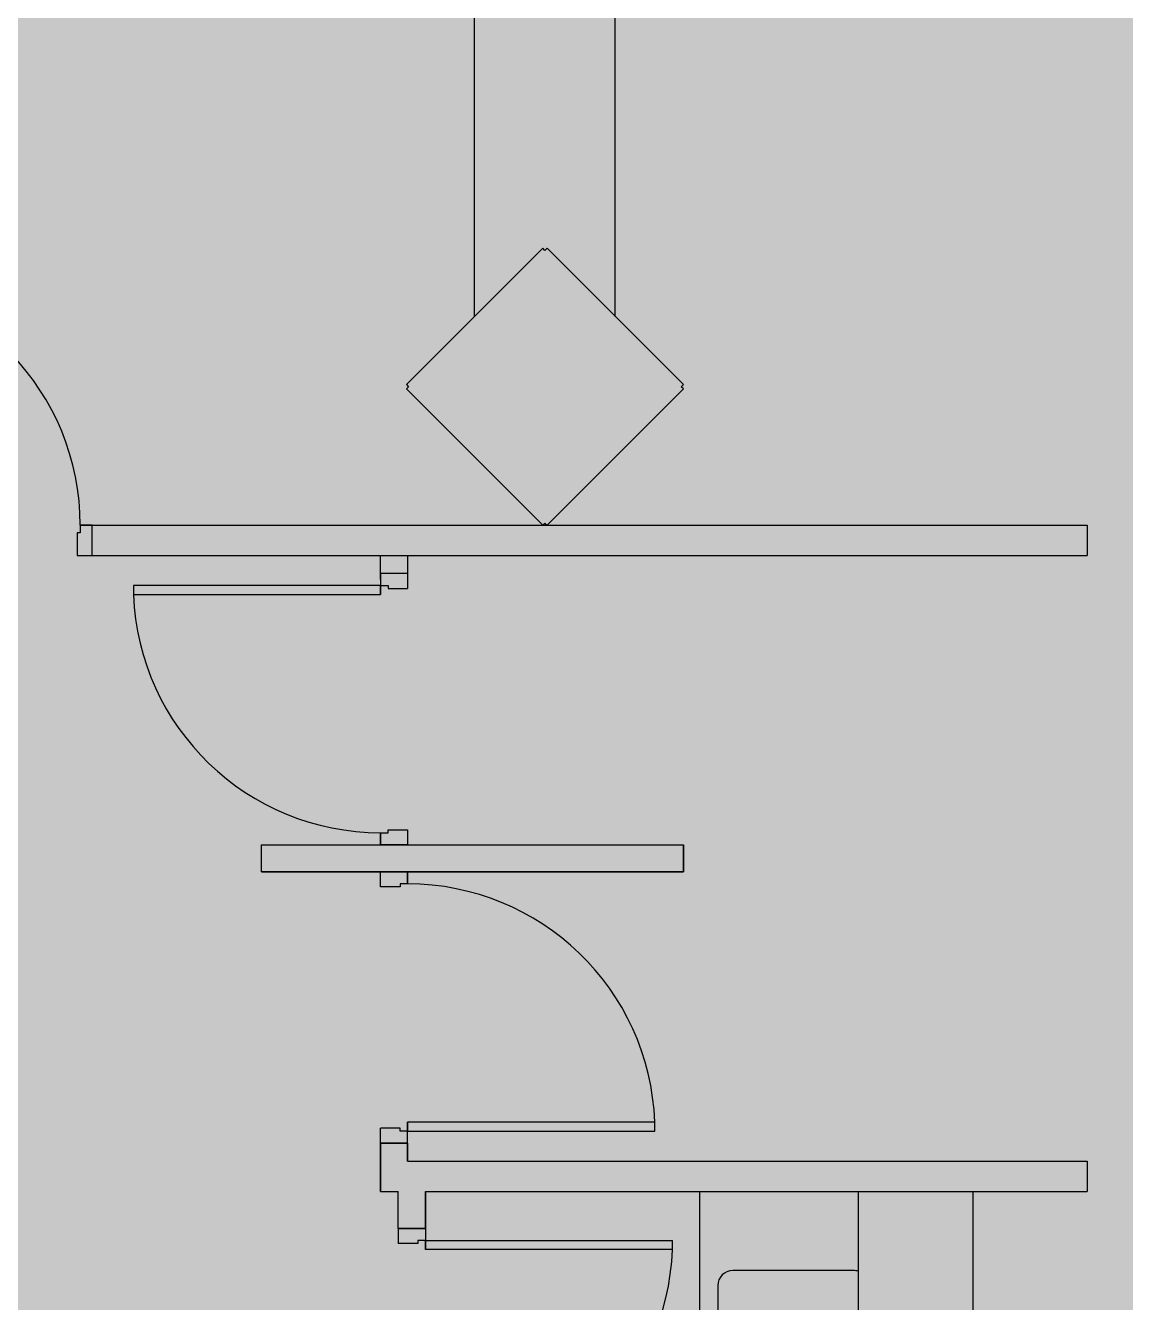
# Model space of a CAD drawing. Header units: metres. Extents: x -331 to 2982, y 362 to 2539.
# Drawn here: x 794.77 to 798.419, y 985.994 to 990.231 of the extents above; entities that cross this region are included whole.
import ezdxf

# ---------------------------------------------------------------- set-up
doc = ezdxf.new("R2010")
doc.units = ezdxf.units.M
doc.layers.add('_salas', color=251, linetype='Continuous', plot=False)
for name, color, linetype in [('Div', 251, 'Continuous'), ('Est', 251, 'Continuous'), ('Pis', 251, 'Continuous')]:
    doc.layers.add(name, color=color, linetype=linetype)

# ---------------------------------------------------------------- blocks, each defined once
blk = doc.blocks.new('XR_BL2_AND_MON-REV15$0$P_M')
at = {"layer": 'Est'}
blk.add_lwpolyline([(0.4596, -0.4313), (0.4525, -0.4243), (0.4596, -0.4172), (0.0071, 0.0354), (0, 0.0283), (-0.0071, 0.0354), (-0.4596, -0.4172), (-0.4525, -0.4243), (-0.4596, -0.4313), (-0.0071, -0.8839), (0, -0.8768), (0.0071, -0.8839)], close=True, dxfattribs=at)

msp = doc.modelspace()

# ---------------------------------------------------------------- hatches: boundary and pattern name
at = {"layer": '_salas', "transparency": 33554559}
h = msp.add_hatch(color=256, dxfattribs=at)
h.dxf.hatch_style = 1
h.paths.add_polyline_path([(820.1455, 995.2122), (820.1455, 996.6939), (815.2005, 996.6939), (815.2005, 1004.348), (796.5505, 1004.348), (796.5505, 1005.3023), (790.5648, 1005.3023), (790.4667, 1005.3023), (790.1155, 1005.6539), (790.0755, 1005.6539), (790.0755, 979.868), (790.3055, 979.868), (790.3055, 980.058), (790.4598, 980.2123), (820.1455, 980.2123), (820.1455, 981.7048), (820.3856, 981.8467), (820.6205, 981.9971), (820.6205, 980.9223), (821.2605, 980.9223), (821.2605, 982.4726, 0.087526), (823.0202, 984.545, 0.418022)])

# ---------------------------------------------------------------- linework, layer by layer
at = {"layer": 'Div', "lineweight": 0}
for p, q in [((794.9913, 988.5726), (798.2926, 988.5726)), ((798.2926, 988.5726), (798.2926, 988.4726)), ((794.9913, 988.4726), (798.2926, 988.4726)), ((795.9476, 988.3926), (795.9476, 988.4726)), ((795.9476, 988.4126), (795.9476, 988.4726)), ((796.0376, 988.4726), (796.0376, 988.3926)), ((796.0376, 988.4126), (795.9476, 988.4126)), ((795.5526, 987.5126), (796.9526, 987.5126)), ((795.5526, 987.4226), (795.5526, 987.5126)), ((795.5526, 987.4226), (795.5526, 987.5126)), ((795.5526, 987.5126), (796.9526, 987.5126)), ((796.9526, 987.4226), (796.9526, 987.5126)), ((796.9526, 987.5126), (796.9526, 987.4226)), ((795.5526, 987.4226), (796.9526, 987.4226)), ((796.9526, 987.4226), (795.5526, 987.4226)), ((795.9476, 986.5226), (795.9476, 986.4626)), ((795.9476, 986.3626), (795.9476, 986.5226)), ((796.0376, 986.4626), (796.0376, 986.5226)), ((796.0376, 986.5226), (796.0376, 986.4626)), ((795.9476, 986.4626), (795.9476, 986.3626)), ((796.0376, 986.4626), (798.2926, 986.4626)), ((798.2926, 986.4626), (798.2926, 986.3626)), ((795.9476, 986.3626), (796.0063, 986.3626)), ((796.0063, 986.2393), (796.0063, 986.3626)), ((796.0063, 986.2393), (796.0063, 986.3626)), ((796.0963, 986.2393), (796.0963, 986.3626)), ((796.0963, 986.3626), (796.0963, 986.2393)), ((796.0963, 986.3626), (798.2926, 986.3626)), ((796.0963, 986.3626), (796.0963, 986.2393)), ((796.0963, 986.2393), (796.0963, 986.3626))]:
    msp.add_line(p, q, dxfattribs=at)
at = {"layer": 'Pis'}
for p, q in [((796.2596, 989.2656), (796.2596, 996.5489)), ((796.7263, 989.2656), (796.7263, 996.5489)), ((794.9513, 988.5476), (794.9413, 988.5476)), ((794.9413, 988.5476), (794.9413, 988.4726)), ((794.9513, 988.5726), (794.9913, 988.5726)), ((794.9913, 988.5726), (794.9513, 988.5726)), ((794.9513, 988.5726), (794.9513, 988.5476)), ((794.9913, 988.5726), (798.2926, 988.5726)), ((794.9913, 988.4726), (794.9913, 988.5726)), ((798.2926, 988.5726), (798.2926, 988.4726)), ((794.9413, 988.4726), (794.9913, 988.4726)), ((794.9413, 988.4726), (794.9913, 988.4726)), ((794.9913, 988.4726), (798.2926, 988.4726)), ((795.9476, 988.3926), (795.9476, 988.4726)), ((795.9476, 988.4126), (795.9476, 988.4726)), ((796.0376, 988.4726), (796.0376, 988.3926)), ((795.9476, 988.4126), (795.9476, 988.3426)), ((796.0376, 988.4126), (795.9476, 988.4126)), ((796.0376, 988.4126), (796.0376, 988.3626)), ((795.1276, 988.3726), (795.1276, 988.3426)), ((795.9476, 988.3726), (795.1276, 988.3726)), ((795.1276, 988.3426), (795.9476, 988.3426)), ((795.9476, 988.3426), (795.9476, 988.3726)), ((795.9476, 988.3726), (795.9726, 988.3726)), ((795.9726, 988.3726), (795.9726, 988.3626)), ((795.9726, 988.3626), (796.0376, 988.3626)), ((795.9476, 987.5526), (795.9476, 987.5126)), ((795.9476, 987.5126), (795.9476, 987.5526)), ((795.9476, 987.5526), (795.9726, 987.5526)), ((795.9726, 987.5526), (795.9726, 987.5626)), ((795.9726, 987.5626), (796.0376, 987.5626)), ((796.0376, 987.5626), (796.0376, 987.5126)), ((796.0376, 987.5626), (796.0376, 987.5126)), ((795.5526, 987.5126), (796.9526, 987.5126)), ((795.5526, 987.4226), (795.5526, 987.5126)), ((795.5526, 987.4226), (795.5526, 987.5126)), ((795.5526, 987.5126), (796.9526, 987.5126)), ((796.0376, 987.5126), (795.9476, 987.5126)), ((796.9526, 987.4226), (796.9526, 987.5126)), ((796.9526, 987.5126), (796.9526, 987.4226)), ((795.5526, 987.4226), (796.9526, 987.4226)), ((796.9526, 987.4226), (795.5526, 987.4226)), ((795.9476, 987.3726), (795.9476, 987.4226)), ((795.9476, 987.3726), (795.9476, 987.4226)), ((795.9476, 987.4226), (796.0376, 987.4226)), ((796.0376, 987.3826), (796.0376, 987.4226)), ((796.0376, 987.4226), (796.0376, 987.3826)), ((796.0126, 987.3726), (795.9476, 987.3726)), ((796.0376, 987.3826), (796.0126, 987.3826)), ((796.0126, 987.3826), (796.0126, 987.3726)), ((795.9476, 986.5226), (795.9476, 986.5726)), ((796.0126, 986.5726), (795.9476, 986.5726)), ((796.0126, 986.5626), (796.0126, 986.5726)), ((796.0376, 986.5626), (796.0126, 986.5626)), ((796.0376, 986.5226), (796.0376, 986.5926)), ((796.0376, 986.5926), (796.0376, 986.5626)), ((796.8576, 986.5926), (796.0376, 986.5926)), ((796.0376, 986.5626), (796.8576, 986.5626)), ((796.8576, 986.5626), (796.8576, 986.5926)), ((795.9476, 986.5226), (795.9476, 986.4626)), ((795.9476, 986.5226), (796.0376, 986.5226)), ((795.9476, 986.3626), (795.9476, 986.5226)), ((796.0376, 986.5226), (795.9476, 986.5226)), ((795.9476, 986.5226), (796.0376, 986.5226)), ((796.0376, 986.4626), (796.0376, 986.5226)), ((796.0376, 986.5226), (796.0376, 986.4626)), ((795.9476, 986.4626), (795.9476, 986.3626)), ((796.0376, 986.4626), (798.2926, 986.4626)), ((798.2926, 986.4626), (798.2926, 986.3626)), ((795.9476, 986.3626), (796.0063, 986.3626)), ((796.0063, 986.2393), (796.0063, 986.3626)), ((796.0063, 986.2393), (796.0063, 986.3626)), ((796.0963, 986.2393), (796.0963, 986.3626)), ((796.0963, 986.3626), (796.0963, 986.2393)), ((796.0963, 986.3626), (798.2926, 986.3626)), ((796.0963, 986.3626), (796.0963, 986.2393)), ((796.0963, 986.2393), (796.0963, 986.3626)), ((797.0067, 984.4646), (797.0067, 986.3626)), ((797.5326, 986.3626), (797.5326, 980.4821)), ((797.9126, 986.3626), (797.9126, 980.4821)), ((796.0063, 986.2393), (796.0963, 986.2393)), ((796.0963, 986.2393), (796.0063, 986.2393)), ((796.0063, 986.2393), (796.0063, 986.1893)), ((796.0063, 986.2393), (796.0963, 986.2393)), ((796.0963, 986.2393), (796.0963, 986.1693)), ((796.0713, 986.1893), (796.0063, 986.1893)), ((796.0713, 986.1993), (796.0713, 986.1893)), ((796.0963, 986.1993), (796.0713, 986.1993)), ((796.0963, 986.1693), (796.0963, 986.1993)), ((796.0963, 986.1993), (796.9163, 986.1993)), ((796.9163, 986.1693), (796.9163, 986.1993)), ((796.9163, 986.1693), (796.0963, 986.1693)), ((797.5167, 986.0998), (797.1167, 986.0998)), ((797.0667, 986.0498), (797.0667, 985.5498))]:
    msp.add_line(p, q, dxfattribs=at)
for centre, radius, start, end in [((794.1303, 988.5722), 0.821, 0.0276, 87.8374), ((795.948, 988.3736), 0.821, 182.1626, 269.9724), ((796.0372, 986.5617), 0.821, 2.1626, 89.9724), ((796.0959, 986.2003), 0.821, 270.0276, 357.8374), ((797.1167, 986.0498), 0.05, 90, 180), ((797.5167, 986.0498), 0.05, 71.5187, 90)]:
    msp.add_arc(centre, radius, start, end, dxfattribs=at)

# ---------------------------------------------------------------- block references
at = {"layer": 'Pis', "rotation": 90}
msp.add_blockref('XR_BL2_AND_MON-REV15$0$P_M', (796.0687, 989.0323), dxfattribs=at)

doc.saveas('drawing.dxf')
